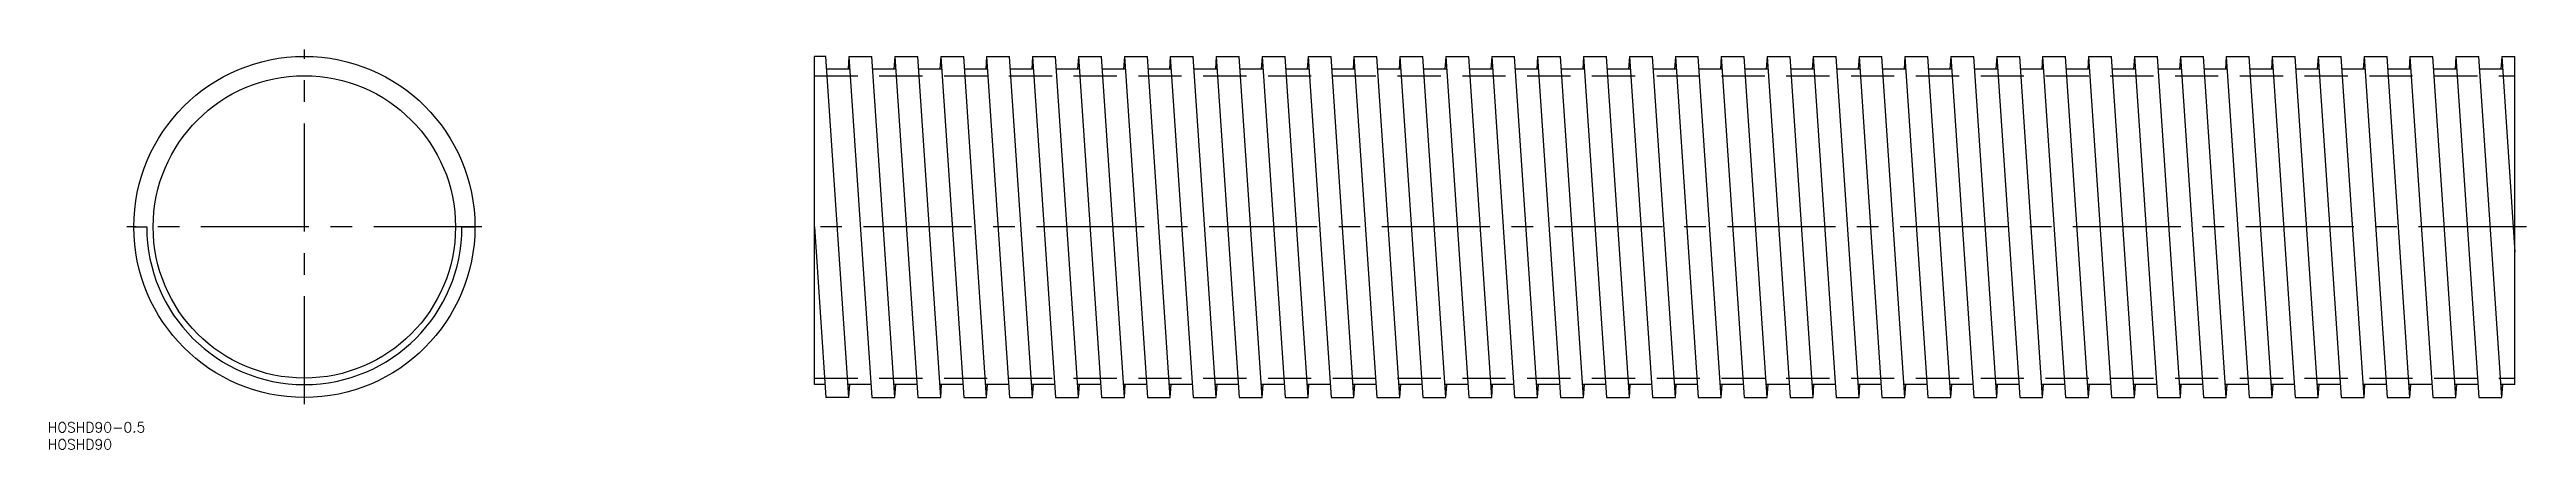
# Model space of a CAD drawing. Extents: x -75 to 653, y -65 to 52.
import ezdxf

# ---------------------------------------------------------------- set-up
doc = ezdxf.new("R2010")
doc.units = 0
doc.linetypes.add('CENTER', pattern=[50.8, 31.75, -6.35, 6.35, -6.35])
doc.linetypes.add('DASHED', pattern=[19.05, 12.7, -6.35])
doc.layers.get('0').update_dxf_attribs({"linetype": 'CONTINUOUS'})
doc.layers.add('CENTER', color=1, linetype='CENTER')
doc.styles.get("Standard").update_dxf_attribs({"font": 'txt.shx', "height": 3, "bigfont": 'bigfont.shx'})

msp = doc.modelspace()

# ---------------------------------------------------------------- linework, layer by layer
at = {"color": 7, "linetype": 'CONTINUOUS'}
for p, q in [((153.37, 50.15), (150, 50.15)), ((150, -46.35), (150, 50.15)), ((160.12, -50.15), (153.37, 50.15)), ((160.38, 46.35), (153.63, 46.35)), ((160.12, 50.15), (159.87, 46.35)), ((160.12, 50.15), (166.88, -50.15)), ((160.12, 50.15), (166.88, 50.15)), ((173.62, -50.15), (166.88, 50.15)), ((173.88, 46.35), (167.13, 46.35)), ((173.62, 50.15), (173.37, 46.35)), ((173.62, 50.15), (180.37, -50.15)), ((173.62, 50.15), (180.37, 50.15)), ((187.12, -50.15), (180.37, 50.15)), ((187.38, 46.35), (180.63, 46.35)), ((187.12, 50.15), (186.87, 46.35)), ((187.12, 50.15), (193.87, -50.15)), ((187.12, 50.15), (193.87, 50.15)), ((200.62, -50.15), (193.87, 50.15)), ((200.88, 46.35), (194.13, 46.35)), ((200.62, 50.15), (200.37, 46.35)), ((200.62, 50.15), (207.37, -50.15)), ((200.62, 50.15), (207.37, 50.15)), ((214.12, -50.15), (207.37, 50.15)), ((214.38, 46.35), (207.63, 46.35)), ((214.12, 50.15), (213.87, 46.35)), ((214.12, 50.15), (220.88, -50.15)), ((214.12, 50.15), (220.88, 50.15)), ((227.62, -50.15), (220.88, 50.15)), ((227.88, 46.35), (221.13, 46.35)), ((227.62, 50.15), (227.37, 46.35)), ((227.62, 50.15), (234.38, -50.15)), ((227.62, 50.15), (234.38, 50.15)), ((241.12, -50.15), (234.38, 50.15)), ((241.38, 46.35), (234.63, 46.35)), ((241.12, 50.15), (240.87, 46.35)), ((241.12, 50.15), (247.88, -50.15)), ((241.12, 50.15), (247.88, 50.15)), ((254.62, -50.15), (247.88, 50.15)), ((254.88, 46.35), (248.13, 46.35)), ((254.62, 50.15), (254.37, 46.35)), ((254.62, 50.15), (261.38, -50.15)), ((254.62, 50.15), (261.38, 50.15)), ((268.12, -50.15), (261.38, 50.15)), ((268.38, 46.35), (261.63, 46.35)), ((268.12, 50.15), (267.87, 46.35)), ((268.12, 50.15), (274.88, -50.15)), ((268.12, 50.15), (274.88, 50.15)), ((281.62, -50.15), (274.88, 50.15)), ((281.88, 46.35), (275.13, 46.35)), ((281.62, 50.15), (281.37, 46.35)), ((281.62, 50.15), (288.38, -50.15)), ((281.62, 50.15), (288.38, 50.15)), ((295.12, -50.15), (288.38, 50.15)), ((295.38, 46.35), (288.63, 46.35)), ((295.12, 50.15), (294.87, 46.35)), ((295.12, 50.15), (301.88, -50.15)), ((295.12, 50.15), (301.88, 50.15)), ((308.62, -50.15), (301.88, 50.15)), ((308.88, 46.35), (302.13, 46.35)), ((308.62, 50.15), (308.37, 46.35)), ((308.62, 50.15), (315.38, -50.15)), ((308.62, 50.15), (315.38, 50.15)), ((322.12, -50.15), (315.38, 50.15)), ((322.38, 46.35), (315.63, 46.35)), ((322.12, 50.15), (321.87, 46.35)), ((322.12, 50.15), (328.88, -50.15)), ((322.12, 50.15), (328.88, 50.15)), ((335.62, -50.15), (328.88, 50.15)), ((335.88, 46.35), (329.13, 46.35)), ((335.62, 50.15), (335.37, 46.35)), ((335.62, 50.15), (342.38, -50.15)), ((335.62, 50.15), (342.38, 50.15)), ((349.12, -50.15), (342.38, 50.15)), ((349.38, 46.35), (342.63, 46.35)), ((349.12, 50.15), (348.87, 46.35)), ((349.12, 50.15), (355.87, -50.15)), ((349.12, 50.15), (355.87, 50.15)), ((362.62, -50.15), (355.87, 50.15)), ((362.88, 46.35), (356.13, 46.35)), ((362.62, 50.15), (362.37, 46.35)), ((362.62, 50.15), (369.38, -50.15)), ((362.62, 50.15), (369.38, 50.15)), ((376.12, -50.15), (369.38, 50.15)), ((376.38, 46.35), (369.63, 46.35)), ((376.12, 50.15), (375.87, 46.35)), ((376.12, 50.15), (382.87, -50.15)), ((376.12, 50.15), (382.87, 50.15)), ((389.62, -50.15), (382.87, 50.15)), ((389.88, 46.35), (383.13, 46.35)), ((389.62, 50.15), (389.37, 46.35)), ((389.62, 50.15), (396.38, -50.15)), ((389.62, 50.15), (396.38, 50.15)), ((403.12, -50.15), (396.38, 50.15)), ((403.38, 46.35), (396.63, 46.35)), ((403.12, 50.15), (402.87, 46.35)), ((403.12, 50.15), (409.87, -50.15)), ((403.12, 50.15), (409.87, 50.15)), ((416.62, -50.15), (409.87, 50.15)), ((416.88, 46.35), (410.13, 46.35)), ((416.62, 50.15), (416.37, 46.35)), ((416.62, 50.15), (423.37, -50.15)), ((416.62, 50.15), (423.37, 50.15)), ((430.12, -50.15), (423.37, 50.15)), ((430.38, 46.35), (423.63, 46.35)), ((430.12, 50.15), (429.87, 46.35)), ((430.12, 50.15), (436.88, -50.15)), ((430.12, 50.15), (436.88, 50.15)), ((443.62, -50.15), (436.88, 50.15)), ((443.88, 46.35), (437.13, 46.35)), ((443.62, 50.15), (443.37, 46.35)), ((443.62, 50.15), (450.38, -50.15)), ((443.62, 50.15), (450.38, 50.15)), ((457.12, -50.15), (450.38, 50.15)), ((457.38, 46.35), (450.63, 46.35)), ((457.12, 50.15), (456.87, 46.35)), ((457.12, 50.15), (463.87, -50.15)), ((457.12, 50.15), (463.87, 50.15)), ((470.62, -50.15), (463.87, 50.15)), ((470.88, 46.35), (464.13, 46.35)), ((470.62, 50.15), (470.37, 46.35)), ((470.62, 50.15), (477.37, -50.15)), ((470.62, 50.15), (477.37, 50.15)), ((484.12, -50.15), (477.37, 50.15)), ((484.38, 46.35), (477.63, 46.35)), ((484.12, 50.15), (483.87, 46.35)), ((484.12, 50.15), (490.88, -50.15)), ((484.12, 50.15), (490.88, 50.15)), ((497.62, -50.15), (490.88, 50.15)), ((497.88, 46.35), (491.13, 46.35)), ((497.62, 50.15), (497.37, 46.35)), ((497.62, 50.15), (504.38, -50.15)), ((497.62, 50.15), (504.38, 50.15)), ((511.12, -50.15), (504.38, 50.15)), ((511.38, 46.35), (504.63, 46.35)), ((511.12, 50.15), (510.87, 46.35)), ((511.12, 50.15), (517.87, -50.15)), ((511.12, 50.15), (517.87, 50.15)), ((524.62, -50.15), (517.87, 50.15)), ((524.88, 46.35), (518.13, 46.35)), ((524.62, 50.15), (524.37, 46.35)), ((524.62, 50.15), (531.37, -50.15)), ((524.62, 50.15), (531.37, 50.15)), ((538.12, -50.15), (531.37, 50.15)), ((538.38, 46.35), (531.63, 46.35)), ((538.12, 50.15), (537.87, 46.35)), ((538.12, 50.15), (544.88, -50.15)), ((538.12, 50.15), (544.88, 50.15)), ((551.62, -50.15), (544.88, 50.15)), ((551.88, 46.35), (545.13, 46.35)), ((551.62, 50.15), (551.37, 46.35)), ((551.62, 50.15), (558.38, -50.15)), ((551.62, 50.15), (558.38, 50.15)), ((565.12, -50.15), (558.38, 50.15)), ((565.38, 46.35), (558.63, 46.35)), ((565.12, 50.15), (564.87, 46.35)), ((565.12, 50.15), (571.88, -50.15)), ((565.12, 50.15), (571.88, 50.15)), ((578.62, -50.15), (571.88, 50.15)), ((578.88, 46.35), (572.13, 46.35)), ((578.62, 50.15), (578.37, 46.35)), ((578.62, 50.15), (585.37, -50.15)), ((578.62, 50.15), (585.37, 50.15)), ((592.12, -50.15), (585.37, 50.15)), ((592.38, 46.35), (585.63, 46.35)), ((592.12, 50.15), (591.87, 46.35)), ((592.12, 50.15), (598.88, -50.15)), ((592.12, 50.15), (598.88, 50.15)), ((605.62, -50.15), (598.88, 50.15)), ((605.88, 46.35), (599.13, 46.35)), ((605.62, 50.15), (605.37, 46.35)), ((605.62, 50.15), (612.38, -50.15)), ((605.62, 50.15), (612.38, 50.15)), ((619.12, -50.15), (612.38, 50.15)), ((619.38, 46.35), (612.63, 46.35)), ((619.12, 50.15), (618.87, 46.35)), ((619.12, 50.15), (625.88, -50.15)), ((619.12, 50.15), (625.88, 50.15)), ((632.62, -50.15), (625.88, 50.15)), ((632.88, 46.35), (626.13, 46.35)), ((632.62, 50.15), (632.37, 46.35)), ((632.62, 50.15), (639.37, -50.15)), ((632.62, 50.15), (639.37, 50.15)), ((646.12, -50.15), (639.37, 50.15)), ((646.38, 46.35), (639.63, 46.35)), ((646.12, 50.15), (645.87, 46.35)), ((646.12, 50.15), (650, -7.43)), ((646.12, 50.15), (650, 50.15)), ((650, -46.35), (650, 50.15)), ((-50.15, 0), (-46.35, 0)), ((46.35, 0), (50.15, 0)), ((150, 0), (153.37, -50.15)), ((153.12, -46.35), (150, -46.35)), ((160.12, -50.15), (153.37, -50.15)), ((166.62, -46.35), (159.87, -46.35)), ((160.12, -50.15), (160.38, -46.35)), ((166.88, -50.15), (173.62, -50.15)), ((180.12, -46.35), (173.37, -46.35)), ((173.62, -50.15), (173.88, -46.35)), ((180.37, -50.15), (187.12, -50.15)), ((193.62, -46.35), (186.87, -46.35)), ((187.12, -50.15), (187.38, -46.35)), ((193.87, -50.15), (200.62, -50.15)), ((207.12, -46.35), (200.37, -46.35)), ((200.62, -50.15), (200.88, -46.35)), ((207.37, -50.15), (214.12, -50.15)), ((220.62, -46.35), (213.87, -46.35)), ((214.12, -50.15), (214.38, -46.35)), ((220.88, -50.15), (227.62, -50.15)), ((234.12, -46.35), (227.37, -46.35)), ((227.62, -50.15), (227.88, -46.35)), ((234.38, -50.15), (241.12, -50.15)), ((247.62, -46.35), (240.87, -46.35)), ((241.12, -50.15), (241.38, -46.35)), ((247.88, -50.15), (254.62, -50.15)), ((261.12, -46.35), (254.37, -46.35)), ((254.62, -50.15), (254.88, -46.35)), ((261.38, -50.15), (268.12, -50.15)), ((274.62, -46.35), (267.87, -46.35)), ((268.12, -50.15), (268.38, -46.35)), ((274.88, -50.15), (281.62, -50.15)), ((288.12, -46.35), (281.37, -46.35)), ((281.62, -50.15), (281.88, -46.35)), ((288.38, -50.15), (295.12, -50.15)), ((301.62, -46.35), (294.87, -46.35)), ((295.12, -50.15), (295.38, -46.35)), ((301.88, -50.15), (308.62, -50.15)), ((315.12, -46.35), (308.37, -46.35)), ((308.62, -50.15), (308.88, -46.35)), ((315.38, -50.15), (322.12, -50.15)), ((328.62, -46.35), (321.87, -46.35)), ((322.12, -50.15), (322.38, -46.35)), ((328.88, -50.15), (335.62, -50.15)), ((342.12, -46.35), (335.37, -46.35)), ((335.62, -50.15), (335.88, -46.35)), ((342.38, -50.15), (349.12, -50.15)), ((355.62, -46.35), (348.87, -46.35)), ((349.12, -50.15), (349.38, -46.35)), ((355.87, -50.15), (362.62, -50.15)), ((369.12, -46.35), (362.37, -46.35)), ((362.62, -50.15), (362.88, -46.35)), ((369.38, -50.15), (376.12, -50.15)), ((382.62, -46.35), (375.87, -46.35)), ((376.12, -50.15), (376.38, -46.35)), ((382.87, -50.15), (389.62, -50.15)), ((396.12, -46.35), (389.37, -46.35)), ((389.62, -50.15), (389.88, -46.35)), ((396.38, -50.15), (403.12, -50.15)), ((409.62, -46.35), (402.87, -46.35)), ((403.12, -50.15), (403.38, -46.35)), ((409.87, -50.15), (416.62, -50.15)), ((423.12, -46.35), (416.37, -46.35)), ((416.62, -50.15), (416.88, -46.35)), ((423.37, -50.15), (430.12, -50.15)), ((436.62, -46.35), (429.87, -46.35)), ((430.12, -50.15), (430.38, -46.35)), ((436.88, -50.15), (443.62, -50.15)), ((450.12, -46.35), (443.37, -46.35)), ((443.62, -50.15), (443.88, -46.35)), ((450.38, -50.15), (457.12, -50.15)), ((463.62, -46.35), (456.87, -46.35)), ((457.12, -50.15), (457.38, -46.35)), ((463.87, -50.15), (470.62, -50.15)), ((477.12, -46.35), (470.37, -46.35)), ((470.62, -50.15), (470.88, -46.35)), ((477.37, -50.15), (484.12, -50.15)), ((490.62, -46.35), (483.87, -46.35)), ((484.12, -50.15), (484.38, -46.35)), ((490.88, -50.15), (497.62, -50.15)), ((504.12, -46.35), (497.37, -46.35)), ((497.62, -50.15), (497.88, -46.35)), ((504.38, -50.15), (511.12, -50.15)), ((517.62, -46.35), (510.87, -46.35)), ((511.12, -50.15), (511.38, -46.35)), ((517.87, -50.15), (524.62, -50.15)), ((531.12, -46.35), (524.37, -46.35)), ((524.62, -50.15), (524.88, -46.35)), ((531.37, -50.15), (538.12, -50.15)), ((544.62, -46.35), (537.87, -46.35)), ((538.12, -50.15), (538.38, -46.35)), ((544.88, -50.15), (551.62, -50.15)), ((558.12, -46.35), (551.37, -46.35)), ((551.62, -50.15), (551.88, -46.35)), ((558.38, -50.15), (565.12, -50.15)), ((571.62, -46.35), (564.87, -46.35)), ((565.12, -50.15), (565.38, -46.35)), ((571.88, -50.15), (578.62, -50.15)), ((585.12, -46.35), (578.37, -46.35)), ((578.62, -50.15), (578.88, -46.35)), ((585.37, -50.15), (592.12, -50.15)), ((598.62, -46.35), (591.87, -46.35)), ((592.12, -50.15), (592.38, -46.35)), ((598.88, -50.15), (605.62, -50.15)), ((612.12, -46.35), (605.37, -46.35)), ((605.62, -50.15), (605.88, -46.35)), ((612.38, -50.15), (619.12, -50.15)), ((625.62, -46.35), (618.87, -46.35)), ((619.12, -50.15), (619.38, -46.35)), ((625.88, -50.15), (632.62, -50.15)), ((639.12, -46.35), (632.37, -46.35)), ((632.62, -50.15), (632.88, -46.35)), ((639.37, -50.15), (646.12, -50.15)), ((650, -46.35), (645.87, -46.35)), ((646.12, -50.15), (646.38, -46.35))]:
    msp.add_line(p, q, dxfattribs=at)
at = {"color": 3, "linetype": 'DASHED'}
for p, q in [((150, 44.45), (650, 44.45)), ((150, -44.45), (650, -44.45))]:
    msp.add_line(p, q, dxfattribs=at)
at = {"color": 7, "linetype": 'CONTINUOUS'}
for radius in [50.15, 44.45]:
    msp.add_circle((0, 0), radius, dxfattribs=at)
msp.add_arc((0, 0), 46.35, 180, 0, dxfattribs=at)
at = {"layer": 'CENTER', "color": 1, "linetype": 'CENTER'}
for p, q in [((0, -52.15), (0, 52.15)), ((52.15, 0), (-52.15, 0)), ((653.38, 0), (148, 0))]:
    msp.add_line(p, q, dxfattribs=at)

# ---------------------------------------------------------------- texts
at = {"color": 7, "linetype": 'CONTINUOUS'}
for s, p in [('HOSHD90-0.5', (-75.44, -60.43)), ('HOSHD90', (-75.44, -65.43))]:
    msp.add_text(s, height=3, dxfattribs=at).set_placement(p)

doc.saveas('drawing.dxf')
